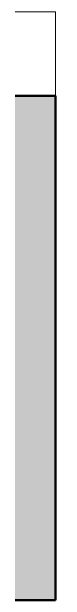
# Model space of a CAD drawing. Header units: inches. Extents: x -897 to 1409, y -1054 to 924.
# Drawn here: x 115.2 to 116.9, y 11.88 to 41.63 of the extents above; entities that cross this region are included whole.
import ezdxf

# ---------------------------------------------------------------- set-up
doc = ezdxf.new("R2010")
doc.units = ezdxf.units.IN
doc.header["$MEASUREMENT"] = 0
doc.layers.add('A-WALL-PATT', color=111, linetype='Continuous', lineweight=13)
doc.layers.add('I-WALL', color=2, linetype='Continuous', lineweight=13)

msp = doc.modelspace()

# ---------------------------------------------------------------- hatches: boundary and pattern name
at = {"layer": 'A-WALL-PATT'}
msp.add_hatch(color=253, dxfattribs=at).paths.add_polyline_path([(116.898, 11.881), (116.898, 37.381), (114.648, 37.381), (114.648, 11.881)], flags=0)

# ---------------------------------------------------------------- linework, layer by layer
at = {"layer": 'I-WALL', "color": 253}
for p, q in [((19.794, 41.631), (116.898, 41.631)), ((116.898, 41.631), (116.898, 37.381))]:
    msp.add_line(p, q, dxfattribs=at)
at = {"layer": 'I-WALL', "color": 213, "lineweight": 50}
for p, q in [((116.898, 37.381), (114.648, 37.381)), ((116.898, 11.881), (116.898, 37.381)), ((114.648, 11.881), (116.898, 11.881))]:
    msp.add_line(p, q, dxfattribs=at)

doc.saveas('drawing.dxf')
